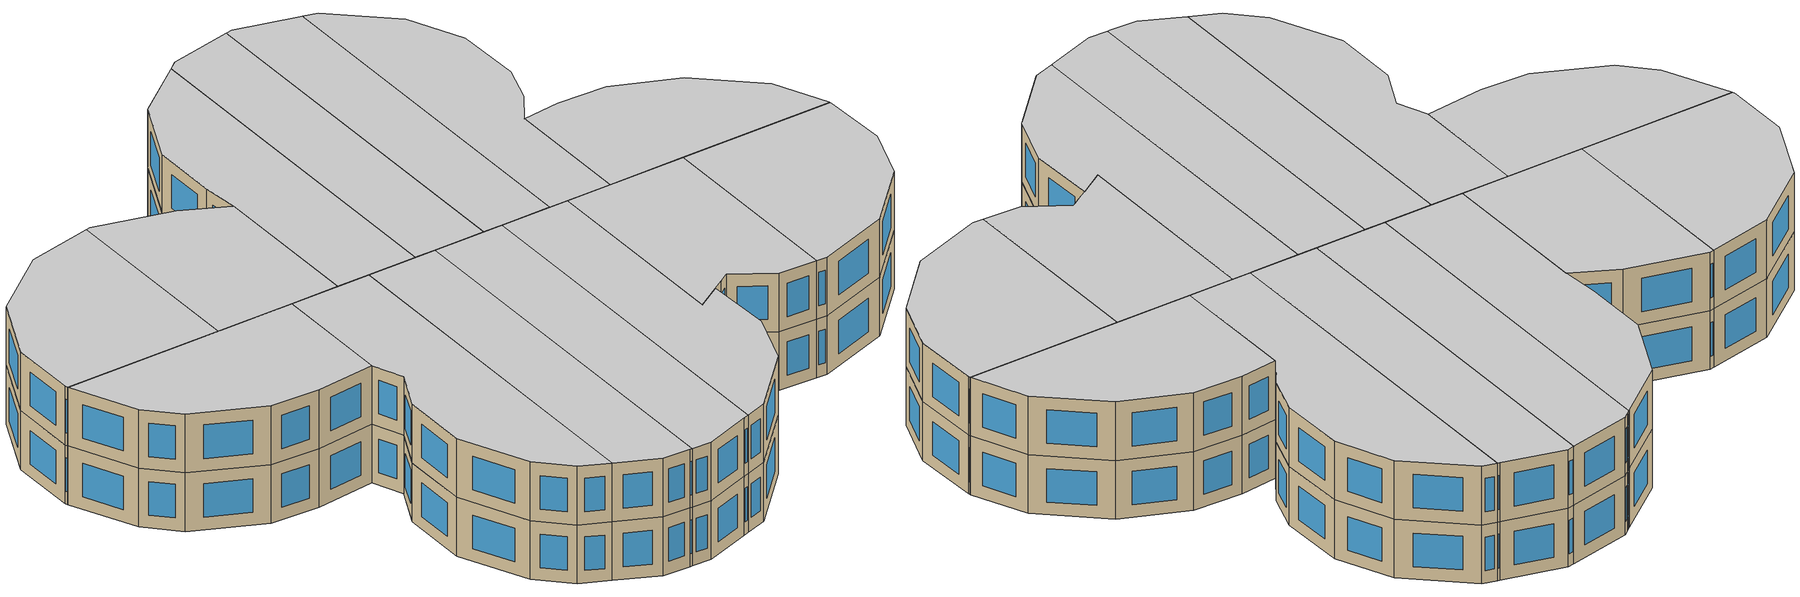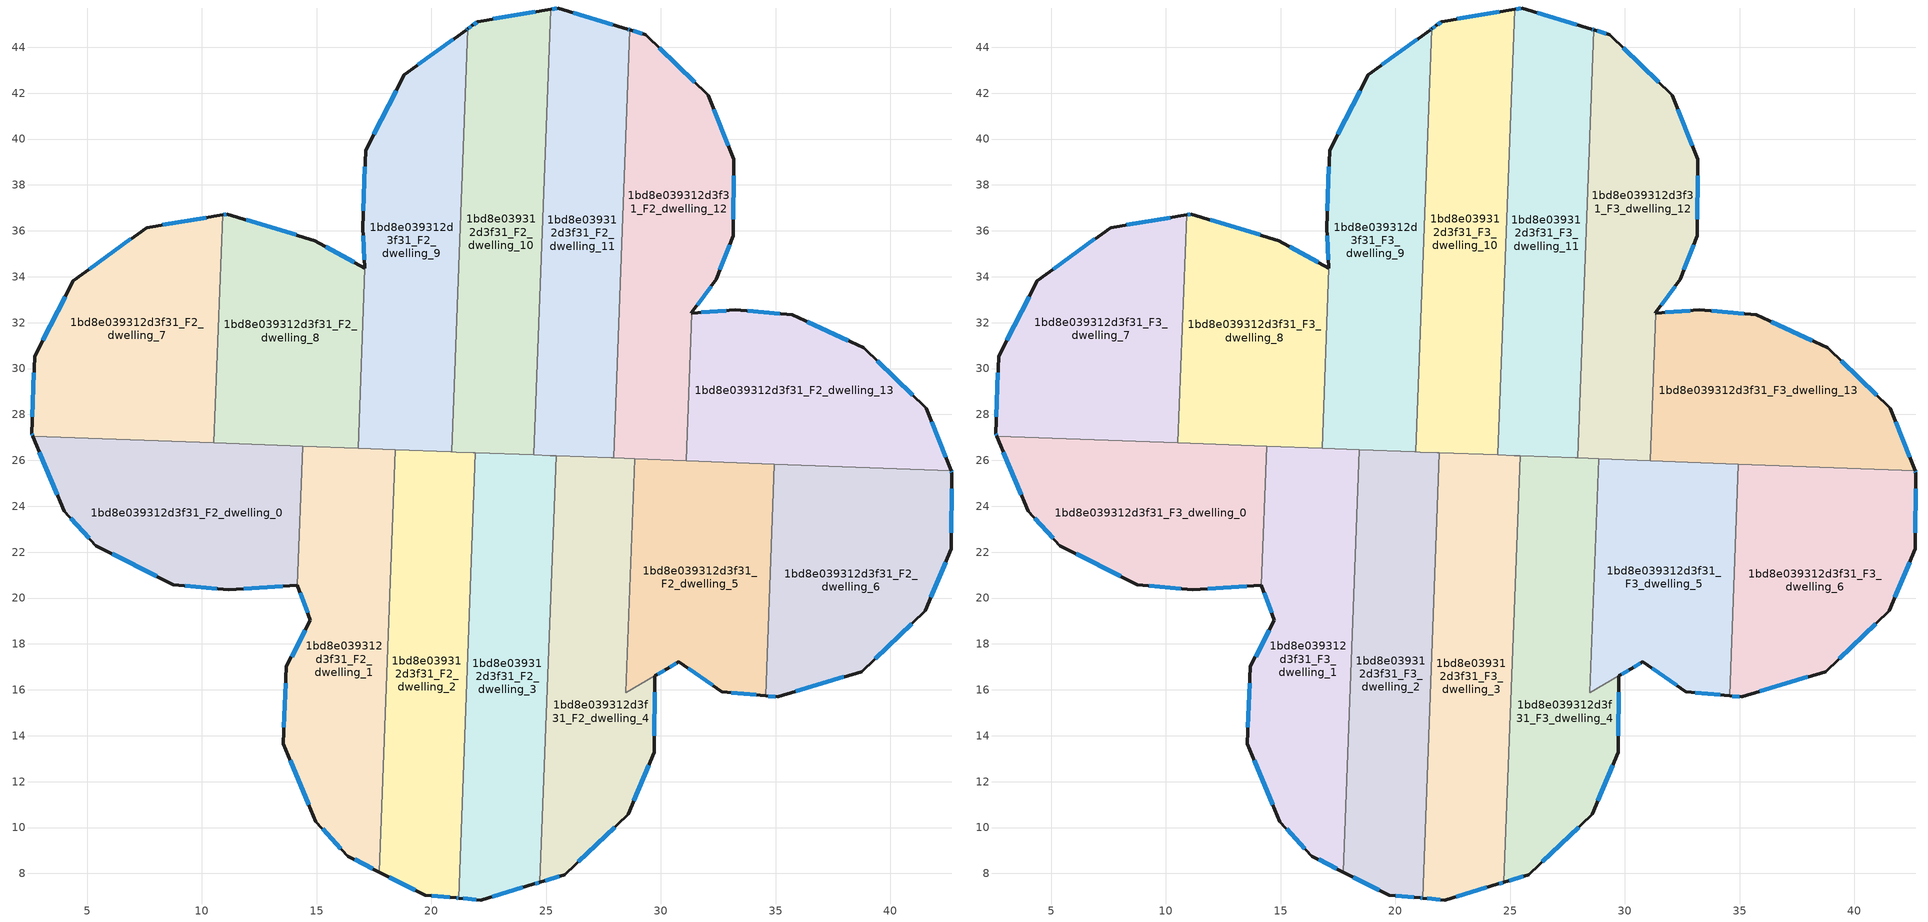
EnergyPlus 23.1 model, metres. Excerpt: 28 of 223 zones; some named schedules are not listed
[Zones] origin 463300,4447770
1bd8e039312d3f31_F2_dwelling_0
 floor to 1bd8e039312d3f31_F1_dwelling_0 (EU_floor_Construction): 14.39,26.62 14.16,20.57 11.18,20.36 8.75,20.58 5.39,22.29 4,23.79 2.64,27.06 z6
 wall outside (EU_wall_Construction): 2.64,27.06 4,23.79 5.39,22.29 8.75,20.58 11.18,20.36 14.16,20.57 z6:9
 wall to 1bd8e039312d3f31_F2_dwelling_7 (EU_wall_Construction): 10.53,26.76 2.64,27.06 z6:9
 wall to 1bd8e039312d3f31_F2_dwelling_1 (EU_wall_Construction): 14.16,20.57 14.39,26.62 z6:9
 wall to 1bd8e039312d3f31_F2_dwelling_8 (EU_wall_Construction): 14.39,26.62 10.53,26.76 z6:9
 window (EU_Window_Construction): 4.29,23.47 5.09,22.61 / 2.93,26.36 3.71,24.49 / 11.82,20.4 13.53,20.52 / 9.27,20.54 10.66,20.41 / 6.11,21.92 8.03,20.95 z6.64:8.36
1bd8e039312d3f31_F2_dwelling_1
 floor to 1bd8e039312d3f31_F1_dwelling_1 (EU_floor_Construction): 18.44,26.46 17.74,8.06 16.36,8.76 14.97,10.26 13.55,13.66 13.69,17.02 14.73,19.03 14.16,20.57 14.39,26.62 z6
 wall outside (EU_wall_Construction): 14.16,20.57 14.73,19.03 13.69,17.02 13.55,13.66 14.97,10.26 16.36,8.76 17.74,8.06 z6:9
 wall to 1bd8e039312d3f31_F2_dwelling_2 (EU_wall_Construction): 17.74,8.06 18.44,26.46 z6:9
 wall to 1bd8e039312d3f31_F2_dwelling_8 (EU_wall_Construction): 16.81,26.52 14.39,26.62 z6:9
 wall to 1bd8e039312d3f31_F2_dwelling_9 (EU_wall_Construction): 18.44,26.46 16.81,26.52 z6:9
 window (EU_Window_Construction): 14.28,20.24 14.61,19.36 / 16.66,8.61 17.45,8.21 / 15.27,9.94 16.06,9.08 / 13.85,12.93 14.66,10.99 / 13.66,16.3 13.58,14.38 / 14.5,18.6 13.91,17.45 z6.64:8.36
1bd8e039312d3f31_F2_dwelling_10
 floor to 1bd8e039312d3f31_F1_dwelling_10 (EU_floor_Construction): 25.21,45.65 24.47,26.23 21.09,26.36 20.89,26.37 21.59,44.8 21.79,44.95 22.02,45.12 z6
 wall outside (EU_wall_Construction): 25.21,45.65 22.02,45.12 21.79,44.95 21.59,44.8 z6:9
 wall to 1bd8e039312d3f31_F2_dwelling_11 (EU_wall_Construction): 24.47,26.23 25.21,45.65 z6:9
 wall to 1bd8e039312d3f31_F2_dwelling_9 (EU_wall_Construction): 21.59,44.8 20.89,26.37 z6:9
 wall to 1bd8e039312d3f31_F2_dwelling_3 (EU_wall_Construction): 21.92,26.33 24.47,26.23 z6:9
 wall to 1bd8e039312d3f31_F2_dwelling_2 (EU_wall_Construction): 20.89,26.37 21.09,26.36 21.82,26.33 21.92,26.33 z6:9
 window (EU_Window_Construction): 21.97,45.08 21.84,44.98 / 24.52,45.54 22.7,45.23 / 21.75,44.92 21.63,44.83 z6.64:8.36
1bd8e039312d3f31_F2_dwelling_11
 floor to 1bd8e039312d3f31_F1_dwelling_11 (EU_floor_Construction): 28.55,44.79 28.65,44.76 27.95,26.1 27.85,26.11 24.47,26.23 25.21,45.65 25.54,45.71 z6
 wall outside (EU_wall_Construction): 28.65,44.76 28.55,44.79 25.54,45.71 25.21,45.65 z6:9
 wall to 1bd8e039312d3f31_F2_dwelling_12 (EU_wall_Construction): 27.95,26.1 28.65,44.76 z6:9
 wall to 1bd8e039312d3f31_F2_dwelling_4 (EU_wall_Construction): 25.43,26.2 27.85,26.11 27.95,26.1 z6:9
 wall to 1bd8e039312d3f31_F2_dwelling_3 (EU_wall_Construction): 24.47,26.23 25.18,26.21 25.43,26.2 z6:9
 window (EU_Window_Construction): 25.47,45.7 25.28,45.66 / 27.91,44.99 26.19,45.51 / 28.63,44.77 28.57,44.78 z6.64:8.36
1bd8e039312d3f31_F2_dwelling_12
 floor to 1bd8e039312d3f31_F1_dwelling_12 (EU_floor_Construction): 32.07,41.9 33.19,39.11 33.16,35.79 32.41,33.89 31.36,32.45 31.34,32.42 31.36,32.42 31.11,25.98 27.95,26.1 28.65,44.76 29.35,44.55 z6
 wall outside (EU_wall_Construction): 31.34,32.42 31.36,32.45 32.41,33.89 33.16,35.79 33.19,39.11 32.07,41.9 29.35,44.55 28.65,44.76 / 31.34,32.42 31.36,32.42 z6:9
 wall to 1bd8e039312d3f31_F2_dwelling_13 (EU_wall_Construction): 31.11,25.98 31.36,32.42 z6:9
 wall to 1bd8e039312d3f31_F2_dwelling_5 (EU_wall_Construction): 28.87,26.07 31.11,25.98 z6:9
 wall to 1bd8e039312d3f31_F2_dwelling_4 (EU_wall_Construction): 27.95,26.1 28.87,26.07 z6:9
 window (EU_Window_Construction): 32.57,34.3 33,35.38 / 31.58,32.76 32.19,33.58 / 29.2,44.59 28.8,44.71 / 31.49,42.47 29.93,43.98 / 32.95,39.71 32.31,41.31 / 33.16,36.5 33.18,38.4 z6.64:8.36
1bd8e039312d3f31_F2_dwelling_13
 floor to 1bd8e039312d3f31_F1_dwelling_13 (EU_floor_Construction): 38.84,30.9 41.57,28.26 42.65,25.55 31.11,25.98 31.36,32.42 33.25,32.55 35.72,32.35 z6
 wall outside (EU_wall_Construction): 42.65,25.55 41.57,28.26 38.84,30.9 35.72,32.35 33.25,32.55 31.36,32.42 z6:9
 wall to 1bd8e039312d3f31_F2_dwelling_6 (EU_wall_Construction): 34.94,25.84 42.65,25.55 z6:9
 wall to 1bd8e039312d3f31_F2_dwelling_5 (EU_wall_Construction): 31.11,25.98 34.94,25.84 z6:9
 window (EU_Window_Construction): 40.98,28.83 39.43,30.34 / 42.42,26.13 41.8,27.68 / 32.85,32.52 31.76,32.45 / 35.19,32.39 33.78,32.51 / 38.18,31.21 36.39,32.04 z6.64:8.36
1bd8e039312d3f31_F2_dwelling_2
 floor to 1bd8e039312d3f31_F1_dwelling_2 (EU_floor_Construction): 21.92,26.33 21.19,6.93 21.09,6.94 19.73,7.05 17.74,8.06 18.44,26.46 21.82,26.33 z6
 wall outside (EU_wall_Construction): 17.74,8.06 19.73,7.05 21.09,6.94 21.19,6.93 z6:9
 wall to 1bd8e039312d3f31_F2_dwelling_3 (EU_wall_Construction): 21.19,6.93 21.92,26.33 z6:9
 wall to 1bd8e039312d3f31_F2_dwelling_9 (EU_wall_Construction): 20.89,26.37 20.84,26.37 18.44,26.46 z6:9
 window (EU_Window_Construction): 20.02,7.03 20.8,6.96 / 18.17,7.84 19.3,7.27 / 21.11,6.93 21.17,6.93 z6.64:8.36
1bd8e039312d3f31_F2_dwelling_3
 floor to 1bd8e039312d3f31_F1_dwelling_3 (EU_floor_Construction): 25.43,26.2 24.73,7.62 24.48,7.54 22.16,6.84 21.19,6.93 21.92,26.33 25.18,26.21 z6
 wall outside (EU_wall_Construction): 21.19,6.93 22.16,6.84 24.48,7.54 24.73,7.62 z6:9
 wall to 1bd8e039312d3f31_F2_dwelling_4 (EU_wall_Construction): 24.73,7.62 25.43,26.2 z6:9
 window (EU_Window_Construction): 24.53,7.56 24.68,7.6 / 22.66,6.99 23.98,7.39 / 21.4,6.91 21.95,6.86 z6.64:8.36
1bd8e039312d3f31_F2_dwelling_4
 floor to 1bd8e039312d3f31_F1_dwelling_4 (EU_floor_Construction): 28.87,26.07 28.48,15.88 29.75,16.61 29.71,13.29 28.59,10.58 25.82,7.95 24.73,7.62 25.43,26.2 z6
 wall outside (EU_wall_Construction): 24.73,7.62 25.82,7.95 28.59,10.58 29.71,13.29 29.74,16.61 z6:9
 wall to 1bd8e039312d3f31_F2_dwelling_5 (EU_wall_Construction): 29.74,16.61 28.48,15.88 28.87,26.07 z6:9
 window (EU_Window_Construction): 29.72,14 29.73,15.9 / 28.83,11.16 29.47,12.71 / 26.41,8.51 28,10.02 / 24.97,7.69 25.59,7.88 z6.64:8.36
1bd8e039312d3f31_F2_dwelling_5
 floor to 1bd8e039312d3f31_F1_dwelling_5 (EU_floor_Construction): 34.94,25.84 34.56,15.74 32.66,15.92 30.78,17.22 30.29,16.93 29.75,16.61 28.48,15.88 28.87,26.07 z6
 wall outside (EU_wall_Construction): 29.75,16.61 30.29,16.93 30.78,17.22 32.66,15.92 34.56,15.74 z6:9
 wall to 1bd8e039312d3f31_F2_dwelling_6 (EU_wall_Construction): 34.56,15.74 34.94,25.84 z6:9
 window (EU_Window_Construction): 33.07,15.88 34.15,15.78 / 31.19,16.94 32.26,16.2 / 30.4,16.99 30.68,17.16 / 29.86,16.68 30.17,16.86 z6.64:8.36
1bd8e039312d3f31_F2_dwelling_6
 floor to 1bd8e039312d3f31_F1_dwelling_6 (EU_floor_Construction): 42.65,25.55 42.68,25.47 42.65,22.14 41.53,19.45 38.76,16.8 35.1,15.69 34.56,15.74 34.94,25.84 z6
 wall outside (EU_wall_Construction): 34.56,15.74 35.1,15.69 38.76,16.8 41.53,19.45 42.65,22.14 42.68,25.47 42.65,25.55 z6:9
 window (EU_Window_Construction): 41.77,20.02 42.41,21.56 / 39.35,17.36 40.94,18.88 / 35.89,15.93 37.98,16.56 / 34.68,15.73 34.99,15.7 / 42.68,25.48 42.66,25.53 / 42.66,22.85 42.68,24.75 z6.64:8.36
1bd8e039312d3f31_F2_dwelling_7
 floor to 1bd8e039312d3f31_F1_dwelling_7 (EU_floor_Construction): 10.91,36.7 10.53,26.76 2.64,27.06 2.58,27.18 2.71,30.54 4.4,33.83 7.6,36.14 z6
 wall outside (EU_wall_Construction): 10.91,36.7 7.6,36.14 4.4,33.83 2.71,30.54 2.58,27.18 2.64,27.06 z6:9
 wall to 1bd8e039312d3f31_F2_dwelling_8 (EU_wall_Construction): 10.53,26.76 10.91,36.7 z6:9
 window (EU_Window_Construction): 10.2,36.58 8.31,36.26 / 2.6,27.16 2.62,27.09 / 2.68,29.82 2.61,27.9 / 4.04,33.13 3.07,31.24 / 6.91,35.65 5.09,34.33 z6.64:8.36
1bd8e039312d3f31_F2_dwelling_8
 floor to 1bd8e039312d3f31_F1_dwelling_8 (EU_floor_Construction): 17.11,34.36 16.81,26.52 10.53,26.76 10.91,36.7 11.12,36.73 14.93,35.57 z6
 wall outside (EU_wall_Construction): 17.11,34.36 14.93,35.57 11.12,36.73 10.91,36.7 z6:9
 wall to 1bd8e039312d3f31_F2_dwelling_9 (EU_wall_Construction): 16.81,26.52 17.11,34.36 z6:9
 window (EU_Window_Construction): 11.07,36.72 10.95,36.7 / 14.11,35.82 11.93,36.48 / 16.64,34.62 15.39,35.31 z6.64:8.36
1bd8e039312d3f31_F2_dwelling_9
 floor to 1bd8e039312d3f31_F1_dwelling_9 (EU_floor_Construction): 21.59,44.8 20.89,26.37 20.84,26.37 16.81,26.52 17.11,34.36 17.01,36.16 17.13,39.51 18.83,42.81 21.53,44.76 z6
 wall outside (EU_wall_Construction): 21.59,44.8 21.53,44.76 18.83,42.81 17.13,39.51 17.01,36.16 17.11,34.36 z6:9
 window (EU_Window_Construction): 17.11,38.79 17.03,36.88 / 18.46,42.1 17.5,40.22 / 20.95,44.35 19.41,43.23 / 21.58,44.79 21.55,44.77 / 17.03,35.77 17.09,34.75 z6.64:8.36
1bd8e039312d3f31_F3_dwelling_0
 floor to 1bd8e039312d3f31_F2_dwelling_0 (EU_floor_Construction): 14.39,26.62 14.16,20.57 11.18,20.36 8.75,20.58 5.39,22.29 4,23.79 2.64,27.06 z9
 wall outside (EU_wall_Construction): 2.64,27.06 4,23.79 5.39,22.29 8.75,20.58 11.18,20.36 14.16,20.57 z9:12
 wall to 1bd8e039312d3f31_F3_dwelling_7 (EU_wall_Construction): 10.53,26.76 2.64,27.06 z9:12
 wall to 1bd8e039312d3f31_F3_dwelling_1 (EU_wall_Construction): 14.16,20.57 14.39,26.62 z9:12
 wall to 1bd8e039312d3f31_F3_dwelling_8 (EU_wall_Construction): 14.39,26.62 10.53,26.76 z9:12
 window (EU_Window_Construction): 4.29,23.47 5.09,22.61 / 2.93,26.36 3.71,24.49 / 11.82,20.4 13.53,20.52 / 9.27,20.54 10.66,20.41 / 6.11,21.92 8.03,20.95 z9.64:11.36
 ceiling to 1bd8e039312d3f31_F4_dwelling_0 (EU_floor_Construction): 14.16,20.57 14.39,26.62 2.64,27.06 4,23.79 5.39,22.29 8.75,20.58 11.18,20.36 z12
1bd8e039312d3f31_F3_dwelling_1
 floor to 1bd8e039312d3f31_F2_dwelling_1 (EU_floor_Construction): 18.44,26.46 17.74,8.06 16.36,8.76 14.97,10.26 13.55,13.66 13.69,17.02 14.73,19.03 14.16,20.57 14.39,26.62 z9
 wall outside (EU_wall_Construction): 14.16,20.57 14.73,19.03 13.69,17.02 13.55,13.66 14.97,10.26 16.36,8.76 17.74,8.06 z9:12
 wall to 1bd8e039312d3f31_F3_dwelling_2 (EU_wall_Construction): 17.74,8.06 18.44,26.46 z9:12
 wall to 1bd8e039312d3f31_F3_dwelling_8 (EU_wall_Construction): 16.81,26.52 14.39,26.62 z9:12
 wall to 1bd8e039312d3f31_F3_dwelling_9 (EU_wall_Construction): 18.44,26.46 16.81,26.52 z9:12
 window (EU_Window_Construction): 14.28,20.24 14.61,19.36 / 16.66,8.61 17.45,8.21 / 15.27,9.94 16.06,9.08 / 13.85,12.93 14.66,10.99 / 13.66,16.3 13.58,14.38 / 14.5,18.6 13.91,17.45 z9.64:11.36
 ceiling to 1bd8e039312d3f31_F4_dwelling_1 (EU_floor_Construction): 17.74,8.06 18.44,26.46 14.39,26.62 14.16,20.57 14.73,19.03 13.69,17.02 13.55,13.66 14.97,10.26 16.36,8.76 z12
1bd8e039312d3f31_F3_dwelling_10
 floor to 1bd8e039312d3f31_F2_dwelling_10 (EU_floor_Construction): 25.21,45.65 24.47,26.23 21.09,26.36 20.89,26.37 21.59,44.8 21.79,44.95 22.02,45.12 z9
 wall outside (EU_wall_Construction): 25.21,45.65 22.02,45.12 21.79,44.95 21.59,44.8 z9:12
 wall to 1bd8e039312d3f31_F3_dwelling_11 (EU_wall_Construction): 24.47,26.23 25.21,45.65 z9:12
 wall to 1bd8e039312d3f31_F3_dwelling_9 (EU_wall_Construction): 21.59,44.8 20.89,26.37 z9:12
 wall to 1bd8e039312d3f31_F3_dwelling_3 (EU_wall_Construction): 21.92,26.33 24.47,26.23 z9:12
 wall to 1bd8e039312d3f31_F3_dwelling_2 (EU_wall_Construction): 20.89,26.37 21.09,26.36 21.82,26.33 21.92,26.33 z9:12
 window (EU_Window_Construction): 21.97,45.08 21.84,44.98 / 24.52,45.54 22.7,45.23 / 21.75,44.92 21.63,44.83 z9.64:11.36
 ceiling to 1bd8e039312d3f31_F4_dwelling_10 (EU_floor_Construction): 24.47,26.23 25.21,45.65 22.02,45.12 21.79,44.95 21.59,44.8 20.89,26.37 21.09,26.36 z12
1bd8e039312d3f31_F3_dwelling_11
 floor to 1bd8e039312d3f31_F2_dwelling_11 (EU_floor_Construction): 28.55,44.79 28.65,44.76 27.95,26.1 27.85,26.11 24.47,26.23 25.21,45.65 25.54,45.71 z9
 wall outside (EU_wall_Construction): 28.65,44.76 28.55,44.79 25.54,45.71 25.21,45.65 z9:12
 wall to 1bd8e039312d3f31_F3_dwelling_12 (EU_wall_Construction): 27.95,26.1 28.65,44.76 z9:12
 wall to 1bd8e039312d3f31_F3_dwelling_4 (EU_wall_Construction): 25.43,26.2 27.85,26.11 27.95,26.1 z9:12
 wall to 1bd8e039312d3f31_F3_dwelling_3 (EU_wall_Construction): 24.47,26.23 25.18,26.21 25.43,26.2 z9:12
 window (EU_Window_Construction): 25.47,45.7 25.28,45.66 / 27.91,44.99 26.19,45.51 / 28.63,44.77 28.57,44.78 z9.64:11.36
 ceiling to 1bd8e039312d3f31_F4_dwelling_11 (EU_floor_Construction): 27.95,26.1 28.65,44.76 28.55,44.79 25.54,45.71 25.21,45.65 24.47,26.23 27.85,26.11 z12
1bd8e039312d3f31_F3_dwelling_12
 floor to 1bd8e039312d3f31_F2_dwelling_12 (EU_floor_Construction): 32.07,41.9 33.19,39.11 33.16,35.79 32.41,33.89 31.36,32.45 31.34,32.42 31.36,32.42 31.11,25.98 27.95,26.1 28.65,44.76 29.35,44.55 z9
 wall outside (EU_wall_Construction): 31.34,32.42 31.36,32.45 32.41,33.89 33.16,35.79 33.19,39.11 32.07,41.9 29.35,44.55 28.65,44.76 / 31.34,32.42 31.36,32.42 z9:12
 wall to 1bd8e039312d3f31_F3_dwelling_13 (EU_wall_Construction): 31.11,25.98 31.36,32.42 z9:12
 wall to 1bd8e039312d3f31_F3_dwelling_5 (EU_wall_Construction): 28.87,26.07 31.11,25.98 z9:12
 wall to 1bd8e039312d3f31_F3_dwelling_4 (EU_wall_Construction): 27.95,26.1 28.87,26.07 z9:12
 window (EU_Window_Construction): 32.57,34.3 33,35.38 / 31.58,32.76 32.19,33.58 / 29.2,44.59 28.8,44.71 / 31.49,42.47 29.93,43.98 / 32.95,39.71 32.31,41.31 / 33.16,36.5 33.18,38.4 z9.64:11.36
 ceiling to 1bd8e039312d3f31_F4_dwelling_12 (EU_floor_Construction): 31.11,25.98 31.36,32.42 31.34,32.42 31.36,32.45 32.41,33.89 33.16,35.79 33.19,39.11 32.07,41.9 29.35,44.55 28.65,44.76 27.95,26.1 z12
1bd8e039312d3f31_F3_dwelling_13
 floor to 1bd8e039312d3f31_F2_dwelling_13 (EU_floor_Construction): 38.84,30.9 41.57,28.26 42.65,25.55 31.11,25.98 31.36,32.42 33.25,32.55 35.72,32.35 z9
 wall outside (EU_wall_Construction): 42.65,25.55 41.57,28.26 38.84,30.9 35.72,32.35 33.25,32.55 31.36,32.42 z9:12
 wall to 1bd8e039312d3f31_F3_dwelling_6 (EU_wall_Construction): 34.94,25.84 42.65,25.55 z9:12
 wall to 1bd8e039312d3f31_F3_dwelling_5 (EU_wall_Construction): 31.11,25.98 34.94,25.84 z9:12
 window (EU_Window_Construction): 40.98,28.83 39.43,30.34 / 42.42,26.13 41.8,27.68 / 32.85,32.52 31.76,32.45 / 35.19,32.39 33.78,32.51 / 38.18,31.21 36.39,32.04 z9.64:11.36
 ceiling to 1bd8e039312d3f31_F4_dwelling_13 (EU_floor_Construction): 42.65,25.55 41.57,28.26 38.84,30.9 35.72,32.35 33.25,32.55 31.36,32.42 31.11,25.98 z12
1bd8e039312d3f31_F3_dwelling_2
 floor to 1bd8e039312d3f31_F2_dwelling_2 (EU_floor_Construction): 21.92,26.33 21.19,6.93 21.09,6.94 19.73,7.05 17.74,8.06 18.44,26.46 21.82,26.33 z9
 wall outside (EU_wall_Construction): 17.74,8.06 19.73,7.05 21.09,6.94 21.19,6.93 z9:12
 wall to 1bd8e039312d3f31_F3_dwelling_3 (EU_wall_Construction): 21.19,6.93 21.92,26.33 z9:12
 wall to 1bd8e039312d3f31_F3_dwelling_9 (EU_wall_Construction): 20.89,26.37 20.84,26.37 18.44,26.46 z9:12
 window (EU_Window_Construction): 20.02,7.03 20.8,6.96 / 18.17,7.84 19.3,7.27 / 21.11,6.93 21.17,6.93 z9.64:11.36
 ceiling to 1bd8e039312d3f31_F4_dwelling_2 (EU_floor_Construction): 21.19,6.93 21.92,26.33 21.82,26.33 18.44,26.46 17.74,8.06 19.73,7.05 21.09,6.94 z12
1bd8e039312d3f31_F3_dwelling_3
 floor to 1bd8e039312d3f31_F2_dwelling_3 (EU_floor_Construction): 25.43,26.2 24.73,7.62 24.48,7.54 22.16,6.84 21.19,6.93 21.92,26.33 25.18,26.21 z9
 wall outside (EU_wall_Construction): 21.19,6.93 22.16,6.84 24.48,7.54 24.73,7.62 z9:12
 wall to 1bd8e039312d3f31_F3_dwelling_4 (EU_wall_Construction): 24.73,7.62 25.43,26.2 z9:12
 window (EU_Window_Construction): 24.53,7.56 24.68,7.6 / 22.66,6.99 23.98,7.39 / 21.4,6.91 21.95,6.86 z9.64:11.36
 ceiling to 1bd8e039312d3f31_F4_dwelling_3 (EU_floor_Construction): 24.73,7.62 25.43,26.2 25.18,26.21 21.92,26.33 21.19,6.93 22.16,6.84 24.48,7.54 z12
1bd8e039312d3f31_F3_dwelling_4
 floor to 1bd8e039312d3f31_F2_dwelling_4 (EU_floor_Construction): 28.87,26.07 28.48,15.88 29.75,16.61 29.71,13.29 28.59,10.58 25.82,7.95 24.73,7.62 25.43,26.2 z9
 wall outside (EU_wall_Construction): 24.73,7.62 25.82,7.95 28.59,10.58 29.71,13.29 29.74,16.61 z9:12
 wall to 1bd8e039312d3f31_F3_dwelling_5 (EU_wall_Construction): 29.74,16.61 28.48,15.88 28.87,26.07 z9:12
 window (EU_Window_Construction): 29.72,14 29.73,15.9 / 28.83,11.16 29.47,12.71 / 26.41,8.51 28,10.02 / 24.97,7.69 25.59,7.88 z9.64:11.36
 ceiling to 1bd8e039312d3f31_F4_dwelling_4 (EU_floor_Construction): 28.59,10.58 29.71,13.29 29.75,16.61 28.48,15.88 28.87,26.07 25.43,26.2 24.73,7.62 25.82,7.95 z12
1bd8e039312d3f31_F3_dwelling_5
 floor to 1bd8e039312d3f31_F2_dwelling_5 (EU_floor_Construction): 34.94,25.84 34.56,15.74 32.66,15.92 30.78,17.22 30.29,16.93 29.75,16.61 28.48,15.88 28.87,26.07 z9
 wall outside (EU_wall_Construction): 29.75,16.61 30.29,16.93 30.78,17.22 32.66,15.92 34.56,15.74 z9:12
 wall to 1bd8e039312d3f31_F3_dwelling_6 (EU_wall_Construction): 34.56,15.74 34.94,25.84 z9:12
 window (EU_Window_Construction): 33.07,15.88 34.15,15.78 / 31.19,16.94 32.26,16.2 / 30.4,16.99 30.68,17.16 / 29.86,16.68 30.17,16.86 z9.64:11.36
 ceiling to 1bd8e039312d3f31_F4_dwelling_5 (EU_floor_Construction): 34.56,15.74 34.94,25.84 28.87,26.07 28.48,15.88 29.75,16.61 30.29,16.93 30.78,17.22 32.66,15.92 z12
1bd8e039312d3f31_F3_dwelling_6
 floor to 1bd8e039312d3f31_F2_dwelling_6 (EU_floor_Construction): 42.65,25.55 42.68,25.47 42.65,22.14 41.53,19.45 38.76,16.8 35.1,15.69 34.56,15.74 34.94,25.84 z9
 wall outside (EU_wall_Construction): 34.56,15.74 35.1,15.69 38.76,16.8 41.53,19.45 42.65,22.14 42.68,25.47 42.65,25.55 z9:12
 window (EU_Window_Construction): 41.77,20.02 42.41,21.56 / 39.35,17.36 40.94,18.88 / 35.89,15.93 37.98,16.56 / 34.68,15.73 34.99,15.7 / 42.68,25.48 42.66,25.53 / 42.66,22.85 42.68,24.75 z9.64:11.36
 ceiling to 1bd8e039312d3f31_F4_dwelling_6 (EU_floor_Construction): 41.53,19.45 42.65,22.14 42.68,25.47 42.65,25.55 34.94,25.84 34.56,15.74 35.1,15.69 38.76,16.8 z12
1bd8e039312d3f31_F3_dwelling_7
 floor to 1bd8e039312d3f31_F2_dwelling_7 (EU_floor_Construction): 10.91,36.7 10.53,26.76 2.64,27.06 2.58,27.18 2.71,30.54 4.4,33.83 7.6,36.14 z9
 wall outside (EU_wall_Construction): 10.91,36.7 7.6,36.14 4.4,33.83 2.71,30.54 2.58,27.18 2.64,27.06 z9:12
 wall to 1bd8e039312d3f31_F3_dwelling_8 (EU_wall_Construction): 10.53,26.76 10.91,36.7 z9:12
 window (EU_Window_Construction): 10.2,36.58 8.31,36.26 / 2.6,27.16 2.62,27.09 / 2.68,29.82 2.61,27.9 / 4.04,33.13 3.07,31.24 / 6.91,35.65 5.09,34.33 z9.64:11.36
 ceiling to 1bd8e039312d3f31_F4_dwelling_7 (EU_floor_Construction): 10.53,26.76 10.91,36.7 7.6,36.14 4.4,33.83 2.71,30.54 2.58,27.18 2.64,27.06 z12
1bd8e039312d3f31_F3_dwelling_8
 floor to 1bd8e039312d3f31_F2_dwelling_8 (EU_floor_Construction): 17.11,34.36 16.81,26.52 10.53,26.76 10.91,36.7 11.12,36.73 14.93,35.57 z9
 wall outside (EU_wall_Construction): 17.11,34.36 14.93,35.57 11.12,36.73 10.91,36.7 z9:12
 wall to 1bd8e039312d3f31_F3_dwelling_9 (EU_wall_Construction): 16.81,26.52 17.11,34.36 z9:12
 window (EU_Window_Construction): 11.07,36.72 10.95,36.7 / 14.11,35.82 11.93,36.48 / 16.64,34.62 15.39,35.31 z9.64:11.36
 ceiling to 1bd8e039312d3f31_F4_dwelling_8 (EU_floor_Construction): 16.81,26.52 17.11,34.36 14.93,35.57 11.12,36.73 10.91,36.7 10.53,26.76 z12
1bd8e039312d3f31_F3_dwelling_9
 floor to 1bd8e039312d3f31_F2_dwelling_9 (EU_floor_Construction): 21.59,44.8 20.89,26.37 20.84,26.37 16.81,26.52 17.11,34.36 17.01,36.16 17.13,39.51 18.83,42.81 21.53,44.76 z9
 wall outside (EU_wall_Construction): 21.59,44.8 21.53,44.76 18.83,42.81 17.13,39.51 17.01,36.16 17.11,34.36 z9:12
 window (EU_Window_Construction): 17.11,38.79 17.03,36.88 / 18.46,42.1 17.5,40.22 / 20.95,44.35 19.41,43.23 / 21.58,44.79 21.55,44.77 / 17.03,35.77 17.09,34.75 z9.64:11.36
 ceiling to 1bd8e039312d3f31_F4_dwelling_9 (EU_floor_Construction): 20.89,26.37 21.59,44.8 21.53,44.76 18.83,42.81 17.13,39.51 17.01,36.16 17.11,34.36 16.81,26.52 20.84,26.37 z12
[Building]
EU S2 Campaign: North Axis=0; Terrain=City; Solar Distribution=FullExterior
[Site:Location]
Yerevan-Zvartnots.Intl.AP: Latitude=40.15; Longitude=44.383; Time Zone=4; Elevation=854
[SizingPeriod:WeatherFileDays]
AnnualSizingPeriod: Begin Month=1; Begin Day of Month=1; End Month=12; End Day of Month=31; Day of Week for Start Day=Monday; Use Weather File Daylight Saving Period=No; Use Weather File Rain and Snow Indicators=No
[MATERIAL]
EU_InternalMass_Material: Roughness=MediumRough; Thickness=0.1; Conductivity=1; Density=1800; Specific Heat=900; Thermal Absorptance=0.9; Solar Absorptance=0.7; Visible Absorptance=0.7
[MATERIAL:NOMASS] Roughness=MediumRough; Thermal Absorptance=0.9; Solar Absorptance=0.7; Visible Absorptance=0.7
Name | Thermal Resistance
EU_wall_NoMass | 1.05043
EU_floor_NoMass | 0.478065
[WINDOWMATERIAL:SIMPLEGLAZINGSYSTEM]
EU_Window_SimpleGlazing: UFactor=2.5566; Solar Heat Gain Coefficient=0.75; Visible Transmittance=0.75
[CONSTRUCTION]
EU_wall_Construction: EU_wall_NoMass
EU_floor_Construction: EU_floor_NoMass
EU_Window_Construction: EU_Window_SimpleGlazing
EU_InternalMass_Construction: EU_InternalMass_Material
[ZONE] Type=1; Multiplier=1; Ceiling Height=autocalculate; Floor Area=autocalculate; Part of Total Floor Area=Yes
Name | Volume
1bd8e039312d3f31_F2_dwelling_0; 1bd8e039312d3f31_F3_dwelling_0 | 181.796
1bd8e039312d3f31_F2_dwelling_1; 1bd8e039312d3f31_F3_dwelling_1 | 205.826
1bd8e039312d3f31_F2_dwelling_10; 1bd8e039312d3f31_F3_dwelling_10 | 204.914
1bd8e039312d3f31_F2_dwelling_11; 1bd8e039312d3f31_F3_dwelling_11 | 199.403
1bd8e039312d3f31_F2_dwelling_12; 1bd8e039312d3f31_F3_dwelling_12 | 202.005
1bd8e039312d3f31_F2_dwelling_13; 1bd8e039312d3f31_F3_dwelling_13 | 180.005
1bd8e039312d3f31_F2_dwelling_2; 1bd8e039312d3f31_F3_dwelling_2 | 199.616
1bd8e039312d3f31_F2_dwelling_3; 1bd8e039312d3f31_F3_dwelling_3 | 202.004
1bd8e039312d3f31_F2_dwelling_4; 1bd8e039312d3f31_F3_dwelling_4 | 197.955
1bd8e039312d3f31_F2_dwelling_5; 1bd8e039312d3f31_F3_dwelling_5 | 175.661
1bd8e039312d3f31_F2_dwelling_6; 1bd8e039312d3f31_F3_dwelling_6 | 193.801
1bd8e039312d3f31_F2_dwelling_7; 1bd8e039312d3f31_F3_dwelling_7 | 193.795
1bd8e039312d3f31_F2_dwelling_8; 1bd8e039312d3f31_F3_dwelling_8 | 171.938
1bd8e039312d3f31_F2_dwelling_9; 1bd8e039312d3f31_F3_dwelling_9 | 204.526
[INTERNALMASS] Construction=EU_InternalMass_Construction
Name | Zone or ZoneList | Surface Area
1bd8e039312d3f31_F2_dwelling_0_EU_InternalMass | 1bd8e039312d3f31_F2_dwelling_0 | 60.5986
1bd8e039312d3f31_F2_dwelling_1_EU_InternalMass | 1bd8e039312d3f31_F2_dwelling_1 | 68.609
1bd8e039312d3f31_F2_dwelling_2_EU_InternalMass | 1bd8e039312d3f31_F2_dwelling_2 | 66.5362
1bd8e039312d3f31_F2_dwelling_3_EU_InternalMass | 1bd8e039312d3f31_F2_dwelling_3 | 67.3366
1bd8e039312d3f31_F2_dwelling_4_EU_InternalMass | 1bd8e039312d3f31_F2_dwelling_4 | 65.9812
1bd8e039312d3f31_F2_dwelling_5_EU_InternalMass | 1bd8e039312d3f31_F2_dwelling_5 | 58.5502
1bd8e039312d3f31_F2_dwelling_6_EU_InternalMass | 1bd8e039312d3f31_F2_dwelling_6 | 64.6007
1bd8e039312d3f31_F2_dwelling_7_EU_InternalMass | 1bd8e039312d3f31_F2_dwelling_7 | 64.598
1bd8e039312d3f31_F2_dwelling_8_EU_InternalMass | 1bd8e039312d3f31_F2_dwelling_8 | 57.3126
1bd8e039312d3f31_F2_dwelling_9_EU_InternalMass | 1bd8e039312d3f31_F2_dwelling_9 | 68.1802
1bd8e039312d3f31_F2_dwelling_10_EU_InternalMass | 1bd8e039312d3f31_F2_dwelling_10 | 68.301
1bd8e039312d3f31_F2_dwelling_11_EU_InternalMass | 1bd8e039312d3f31_F2_dwelling_11 | 66.468
1bd8e039312d3f31_F2_dwelling_12_EU_InternalMass | 1bd8e039312d3f31_F2_dwelling_12 | 67.3366
1bd8e039312d3f31_F2_dwelling_13_EU_InternalMass | 1bd8e039312d3f31_F2_dwelling_13 | 60.0019
1bd8e039312d3f31_F3_dwelling_0_EU_InternalMass | 1bd8e039312d3f31_F3_dwelling_0 | 60.5986
1bd8e039312d3f31_F3_dwelling_1_EU_InternalMass | 1bd8e039312d3f31_F3_dwelling_1 | 68.609
1bd8e039312d3f31_F3_dwelling_2_EU_InternalMass | 1bd8e039312d3f31_F3_dwelling_2 | 66.5362
1bd8e039312d3f31_F3_dwelling_3_EU_InternalMass | 1bd8e039312d3f31_F3_dwelling_3 | 67.3366
1bd8e039312d3f31_F3_dwelling_4_EU_InternalMass | 1bd8e039312d3f31_F3_dwelling_4 | 65.9812
1bd8e039312d3f31_F3_dwelling_5_EU_InternalMass | 1bd8e039312d3f31_F3_dwelling_5 | 58.5502
1bd8e039312d3f31_F3_dwelling_6_EU_InternalMass | 1bd8e039312d3f31_F3_dwelling_6 | 64.6007
1bd8e039312d3f31_F3_dwelling_7_EU_InternalMass | 1bd8e039312d3f31_F3_dwelling_7 | 64.598
1bd8e039312d3f31_F3_dwelling_8_EU_InternalMass | 1bd8e039312d3f31_F3_dwelling_8 | 57.3126
1bd8e039312d3f31_F3_dwelling_9_EU_InternalMass | 1bd8e039312d3f31_F3_dwelling_9 | 68.1802
1bd8e039312d3f31_F3_dwelling_10_EU_InternalMass | 1bd8e039312d3f31_F3_dwelling_10 | 68.301
1bd8e039312d3f31_F3_dwelling_11_EU_InternalMass | 1bd8e039312d3f31_F3_dwelling_11 | 66.468
1bd8e039312d3f31_F3_dwelling_12_EU_InternalMass | 1bd8e039312d3f31_F3_dwelling_12 | 67.3366
1bd8e039312d3f31_F3_dwelling_13_EU_InternalMass | 1bd8e039312d3f31_F3_dwelling_13 | 60.0019
[OTHEREQUIPMENT] Fuel Type=Electricity; Design Level Calculation Method=Watts/Area; Power per Zone Floor Area=1; Fraction Latent=0; Fraction Radiant=0; Fraction Lost=0; Carbon Dioxide Generation Rate=0; EndUse Subcategory=EU_Step8_InternalGains
Name | Zone or ZoneList or Space or SpaceList | Schedule
EU_Step8_InternalGain_1bd8e039312d3f31_F2_dwelling_0_f000 | 1bd8e039312d3f31_F2_dwelling_0 | EU_Step8_GainSchedule_1bd8e039312d3f31_F2_dwelling_0_f000
EU_Step8_InternalGain_1bd8e039312d3f31_F2_dwelling_1_f000 | 1bd8e039312d3f31_F2_dwelling_1 | EU_Step8_GainSchedule_1bd8e039312d3f31_F2_dwelling_1_f000
EU_Step8_InternalGain_1bd8e039312d3f31_F2_dwelling_2_f000 | 1bd8e039312d3f31_F2_dwelling_2 | EU_Step8_GainSchedule_1bd8e039312d3f31_F2_dwelling_2_f000
EU_Step8_InternalGain_1bd8e039312d3f31_F2_dwelling_3_f000 | 1bd8e039312d3f31_F2_dwelling_3 | EU_Step8_GainSchedule_1bd8e039312d3f31_F2_dwelling_3_f000
EU_Step8_InternalGain_1bd8e039312d3f31_F2_dwelling_4_f000 | 1bd8e039312d3f31_F2_dwelling_4 | EU_Step8_GainSchedule_1bd8e039312d3f31_F2_dwelling_4_f000
EU_Step8_InternalGain_1bd8e039312d3f31_F2_dwelling_5_f000 | 1bd8e039312d3f31_F2_dwelling_5 | EU_Step8_GainSchedule_1bd8e039312d3f31_F2_dwelling_5_f000
EU_Step8_InternalGain_1bd8e039312d3f31_F2_dwelling_6_f000 | 1bd8e039312d3f31_F2_dwelling_6 | EU_Step8_GainSchedule_1bd8e039312d3f31_F2_dwelling_6_f000
EU_Step8_InternalGain_1bd8e039312d3f31_F2_dwelling_7_f000 | 1bd8e039312d3f31_F2_dwelling_7 | EU_Step8_GainSchedule_1bd8e039312d3f31_F2_dwelling_7_f000
EU_Step8_InternalGain_1bd8e039312d3f31_F2_dwelling_8_f000 | 1bd8e039312d3f31_F2_dwelling_8 | EU_Step8_GainSchedule_1bd8e039312d3f31_F2_dwelling_8_f000
EU_Step8_InternalGain_1bd8e039312d3f31_F2_dwelling_9_f000 | 1bd8e039312d3f31_F2_dwelling_9 | EU_Step8_GainSchedule_1bd8e039312d3f31_F2_dwelling_9_f000
EU_Step8_InternalGain_1bd8e039312d3f31_F2_dwelling_10_f000 | 1bd8e039312d3f31_F2_dwelling_10 | EU_Step8_GainSchedule_1bd8e039312d3f31_F2_dwelling_10_f000
EU_Step8_InternalGain_1bd8e039312d3f31_F2_dwelling_11_f000 | 1bd8e039312d3f31_F2_dwelling_11 | EU_Step8_GainSchedule_1bd8e039312d3f31_F2_dwelling_11_f000
EU_Step8_InternalGain_1bd8e039312d3f31_F2_dwelling_12_f000 | 1bd8e039312d3f31_F2_dwelling_12 | EU_Step8_GainSchedule_1bd8e039312d3f31_F2_dwelling_12_f000
EU_Step8_InternalGain_1bd8e039312d3f31_F2_dwelling_13_f000 | 1bd8e039312d3f31_F2_dwelling_13 | EU_Step8_GainSchedule_1bd8e039312d3f31_F2_dwelling_13_f000
EU_Step8_InternalGain_1bd8e039312d3f31_F3_dwelling_0_f000 | 1bd8e039312d3f31_F3_dwelling_0 | EU_Step8_GainSchedule_1bd8e039312d3f31_F3_dwelling_0_f000
EU_Step8_InternalGain_1bd8e039312d3f31_F3_dwelling_1_f000 | 1bd8e039312d3f31_F3_dwelling_1 | EU_Step8_GainSchedule_1bd8e039312d3f31_F3_dwelling_1_f000
EU_Step8_InternalGain_1bd8e039312d3f31_F3_dwelling_2_f000 | 1bd8e039312d3f31_F3_dwelling_2 | EU_Step8_GainSchedule_1bd8e039312d3f31_F3_dwelling_2_f000
EU_Step8_InternalGain_1bd8e039312d3f31_F3_dwelling_3_f000 | 1bd8e039312d3f31_F3_dwelling_3 | EU_Step8_GainSchedule_1bd8e039312d3f31_F3_dwelling_3_f000
EU_Step8_InternalGain_1bd8e039312d3f31_F3_dwelling_4_f000 | 1bd8e039312d3f31_F3_dwelling_4 | EU_Step8_GainSchedule_1bd8e039312d3f31_F3_dwelling_4_f000
EU_Step8_InternalGain_1bd8e039312d3f31_F3_dwelling_5_f000 | 1bd8e039312d3f31_F3_dwelling_5 | EU_Step8_GainSchedule_1bd8e039312d3f31_F3_dwelling_5_f000
EU_Step8_InternalGain_1bd8e039312d3f31_F3_dwelling_6_f000 | 1bd8e039312d3f31_F3_dwelling_6 | EU_Step8_GainSchedule_1bd8e039312d3f31_F3_dwelling_6_f000
EU_Step8_InternalGain_1bd8e039312d3f31_F3_dwelling_7_f000 | 1bd8e039312d3f31_F3_dwelling_7 | EU_Step8_GainSchedule_1bd8e039312d3f31_F3_dwelling_7_f000
EU_Step8_InternalGain_1bd8e039312d3f31_F3_dwelling_8_f000 | 1bd8e039312d3f31_F3_dwelling_8 | EU_Step8_GainSchedule_1bd8e039312d3f31_F3_dwelling_8_f000
EU_Step8_InternalGain_1bd8e039312d3f31_F3_dwelling_9_f000 | 1bd8e039312d3f31_F3_dwelling_9 | EU_Step8_GainSchedule_1bd8e039312d3f31_F3_dwelling_9_f000
EU_Step8_InternalGain_1bd8e039312d3f31_F3_dwelling_10_f000 | 1bd8e039312d3f31_F3_dwelling_10 | EU_Step8_GainSchedule_1bd8e039312d3f31_F3_dwelling_10_f000
EU_Step8_InternalGain_1bd8e039312d3f31_F3_dwelling_11_f000 | 1bd8e039312d3f31_F3_dwelling_11 | EU_Step8_GainSchedule_1bd8e039312d3f31_F3_dwelling_11_f000
EU_Step8_InternalGain_1bd8e039312d3f31_F3_dwelling_12_f000 | 1bd8e039312d3f31_F3_dwelling_12 | EU_Step8_GainSchedule_1bd8e039312d3f31_F3_dwelling_12_f000
EU_Step8_InternalGain_1bd8e039312d3f31_F3_dwelling_13_f000 | 1bd8e039312d3f31_F3_dwelling_13 | EU_Step8_GainSchedule_1bd8e039312d3f31_F3_dwelling_13_f000
[ZONEVENTILATION:DESIGNFLOWRATE] Schedule=EU_AlwaysOn; Design Flow Rate Calculation Method=AirChanges/Hour; Air Changes per Hour=0.557805; Ventilation Type=Natural; Fan Pressure Rise=0; Fan Total Efficiency=1; Constant Term Coefficient=1; Temperature Term Coefficient=0; Velocity Term Coefficient=0; Velocity Squared Term Coefficient=0; Minimum Indoor Temperature=-100; Maximum Indoor Temperature=100; Delta Temperature=-100; Minimum Outdoor Temperature=-100; Maximum Outdoor Temperature=100; Maximum Wind Speed=40
Name | Zone or ZoneList or Space or SpaceList
EU_ConstantAir_1bd8e039312d3f31_F2_dwelling_0 | 1bd8e039312d3f31_F2_dwelling_0
EU_ConstantAir_1bd8e039312d3f31_F2_dwelling_1 | 1bd8e039312d3f31_F2_dwelling_1
EU_ConstantAir_1bd8e039312d3f31_F2_dwelling_2 | 1bd8e039312d3f31_F2_dwelling_2
EU_ConstantAir_1bd8e039312d3f31_F2_dwelling_3 | 1bd8e039312d3f31_F2_dwelling_3
EU_ConstantAir_1bd8e039312d3f31_F2_dwelling_4 | 1bd8e039312d3f31_F2_dwelling_4
EU_ConstantAir_1bd8e039312d3f31_F2_dwelling_5 | 1bd8e039312d3f31_F2_dwelling_5
EU_ConstantAir_1bd8e039312d3f31_F2_dwelling_6 | 1bd8e039312d3f31_F2_dwelling_6
EU_ConstantAir_1bd8e039312d3f31_F2_dwelling_7 | 1bd8e039312d3f31_F2_dwelling_7
EU_ConstantAir_1bd8e039312d3f31_F2_dwelling_8 | 1bd8e039312d3f31_F2_dwelling_8
EU_ConstantAir_1bd8e039312d3f31_F2_dwelling_9 | 1bd8e039312d3f31_F2_dwelling_9
EU_ConstantAir_1bd8e039312d3f31_F2_dwelling_10 | 1bd8e039312d3f31_F2_dwelling_10
EU_ConstantAir_1bd8e039312d3f31_F2_dwelling_11 | 1bd8e039312d3f31_F2_dwelling_11
EU_ConstantAir_1bd8e039312d3f31_F2_dwelling_12 | 1bd8e039312d3f31_F2_dwelling_12
EU_ConstantAir_1bd8e039312d3f31_F2_dwelling_13 | 1bd8e039312d3f31_F2_dwelling_13
EU_ConstantAir_1bd8e039312d3f31_F3_dwelling_0 | 1bd8e039312d3f31_F3_dwelling_0
EU_ConstantAir_1bd8e039312d3f31_F3_dwelling_1 | 1bd8e039312d3f31_F3_dwelling_1
EU_ConstantAir_1bd8e039312d3f31_F3_dwelling_2 | 1bd8e039312d3f31_F3_dwelling_2
EU_ConstantAir_1bd8e039312d3f31_F3_dwelling_3 | 1bd8e039312d3f31_F3_dwelling_3
EU_ConstantAir_1bd8e039312d3f31_F3_dwelling_4 | 1bd8e039312d3f31_F3_dwelling_4
EU_ConstantAir_1bd8e039312d3f31_F3_dwelling_5 | 1bd8e039312d3f31_F3_dwelling_5
EU_ConstantAir_1bd8e039312d3f31_F3_dwelling_6 | 1bd8e039312d3f31_F3_dwelling_6
EU_ConstantAir_1bd8e039312d3f31_F3_dwelling_7 | 1bd8e039312d3f31_F3_dwelling_7
EU_ConstantAir_1bd8e039312d3f31_F3_dwelling_8 | 1bd8e039312d3f31_F3_dwelling_8
EU_ConstantAir_1bd8e039312d3f31_F3_dwelling_9 | 1bd8e039312d3f31_F3_dwelling_9
EU_ConstantAir_1bd8e039312d3f31_F3_dwelling_10 | 1bd8e039312d3f31_F3_dwelling_10
EU_ConstantAir_1bd8e039312d3f31_F3_dwelling_11 | 1bd8e039312d3f31_F3_dwelling_11
EU_ConstantAir_1bd8e039312d3f31_F3_dwelling_12 | 1bd8e039312d3f31_F3_dwelling_12
EU_ConstantAir_1bd8e039312d3f31_F3_dwelling_13 | 1bd8e039312d3f31_F3_dwelling_13
[HVACTEMPLATE:ZONE:IDEALLOADSAIRSYSTEM] System Availability Schedule=EU_AlwaysOn; Maximum Heating Supply Air Temperature=50; Minimum Cooling Supply Air Temperature=13; Maximum Heating Supply Air Humidity Ratio=0.0156; Minimum Cooling Supply Air Humidity Ratio=0.0077; Heating Limit=NoLimit; Cooling Limit=NoLimit; Heating Availability Schedule=EU_AlwaysOn; Cooling Availability Schedule=EU_CoolingOff; Dehumidification Control Type=ConstantSensibleHeatRatio; Cooling Sensible Heat Ratio=0.7; Dehumidification Setpoint=60; Humidification Control Type=None; Humidification Setpoint=30; Outdoor Air Method=None; Outdoor Air Flow Rate per Person=0.00944; Outdoor Air Flow Rate per Zone Floor Area=0; Outdoor Air Flow Rate per Zone=0; Demand Controlled Ventilation Type=None; Outdoor Air Economizer Type=NoEconomizer; Heat Recovery Type=None; Sensible Heat Recovery Effectiveness=0.7; Latent Heat Recovery Effectiveness=0.65
Name | Template Thermostat
1bd8e039312d3f31_F2_dwelling_0 | EU_HeatOnly_1bd8e039312d3f31_F2_dwelling_0
1bd8e039312d3f31_F2_dwelling_1 | EU_HeatOnly_1bd8e039312d3f31_F2_dwelling_1
1bd8e039312d3f31_F2_dwelling_2 | EU_HeatOnly_1bd8e039312d3f31_F2_dwelling_2
1bd8e039312d3f31_F2_dwelling_3 | EU_HeatOnly_1bd8e039312d3f31_F2_dwelling_3
1bd8e039312d3f31_F2_dwelling_4 | EU_HeatOnly_1bd8e039312d3f31_F2_dwelling_4
1bd8e039312d3f31_F2_dwelling_5 | EU_HeatOnly_1bd8e039312d3f31_F2_dwelling_5
1bd8e039312d3f31_F2_dwelling_6 | EU_HeatOnly_1bd8e039312d3f31_F2_dwelling_6
1bd8e039312d3f31_F2_dwelling_7 | EU_HeatOnly_1bd8e039312d3f31_F2_dwelling_7
1bd8e039312d3f31_F2_dwelling_8 | EU_HeatOnly_1bd8e039312d3f31_F2_dwelling_8
1bd8e039312d3f31_F2_dwelling_9 | EU_HeatOnly_1bd8e039312d3f31_F2_dwelling_9
1bd8e039312d3f31_F2_dwelling_10 | EU_HeatOnly_1bd8e039312d3f31_F2_dwelling_10
1bd8e039312d3f31_F2_dwelling_11 | EU_HeatOnly_1bd8e039312d3f31_F2_dwelling_11
1bd8e039312d3f31_F2_dwelling_12 | EU_HeatOnly_1bd8e039312d3f31_F2_dwelling_12
1bd8e039312d3f31_F2_dwelling_13 | EU_HeatOnly_1bd8e039312d3f31_F2_dwelling_13
1bd8e039312d3f31_F3_dwelling_0 | EU_HeatOnly_1bd8e039312d3f31_F3_dwelling_0
1bd8e039312d3f31_F3_dwelling_1 | EU_HeatOnly_1bd8e039312d3f31_F3_dwelling_1
1bd8e039312d3f31_F3_dwelling_2 | EU_HeatOnly_1bd8e039312d3f31_F3_dwelling_2
1bd8e039312d3f31_F3_dwelling_3 | EU_HeatOnly_1bd8e039312d3f31_F3_dwelling_3
1bd8e039312d3f31_F3_dwelling_4 | EU_HeatOnly_1bd8e039312d3f31_F3_dwelling_4
1bd8e039312d3f31_F3_dwelling_5 | EU_HeatOnly_1bd8e039312d3f31_F3_dwelling_5
1bd8e039312d3f31_F3_dwelling_6 | EU_HeatOnly_1bd8e039312d3f31_F3_dwelling_6
1bd8e039312d3f31_F3_dwelling_7 | EU_HeatOnly_1bd8e039312d3f31_F3_dwelling_7
1bd8e039312d3f31_F3_dwelling_8 | EU_HeatOnly_1bd8e039312d3f31_F3_dwelling_8
1bd8e039312d3f31_F3_dwelling_9 | EU_HeatOnly_1bd8e039312d3f31_F3_dwelling_9
1bd8e039312d3f31_F3_dwelling_10 | EU_HeatOnly_1bd8e039312d3f31_F3_dwelling_10
1bd8e039312d3f31_F3_dwelling_11 | EU_HeatOnly_1bd8e039312d3f31_F3_dwelling_11
1bd8e039312d3f31_F3_dwelling_12 | EU_HeatOnly_1bd8e039312d3f31_F3_dwelling_12
1bd8e039312d3f31_F3_dwelling_13 | EU_HeatOnly_1bd8e039312d3f31_F3_dwelling_13
[SIZING:ZONE] Zone Cooling Design Supply Air Temperature Input Method=SupplyAirTemperature; Zone Cooling Design Supply Air Temperature=13; Zone Heating Design Supply Air Temperature Input Method=SupplyAirTemperature; Zone Heating Design Supply Air Temperature=50; Zone Cooling Design Supply Air Humidity Ratio=0.008; Zone Heating Design Supply Air Humidity Ratio=0.008; Cooling Design Air Flow Method=DesignDay; Cooling Design Air Flow Rate=0; Cooling Minimum Air Flow per Zone Floor Area=0.000762; Cooling Minimum Air Flow=0; Cooling Minimum Air Flow Fraction=0.2; Heating Design Air Flow Method=DesignDay; Heating Design Air Flow Rate=0; Heating Maximum Air Flow per Zone Floor Area=0.002032; Heating Maximum Air Flow=0.141576; Heating Maximum Air Flow Fraction=0.3; Account for Dedicated Outdoor Air System=No; Dedicated Outdoor Air System Control Strategy=NeutralSupplyAir; Dedicated Outdoor Air Low Setpoint Temperature for Design=autosize; Dedicated Outdoor Air High Setpoint Temperature for Design=autosize; Zone Load Sizing Method=Sensible Load Only No Latent Load; Zone Latent Cooling Design Supply Air Humidity Ratio Input Method=HumidityRatioDifference; Zone Cooling Design Supply Air Humidity Ratio Difference=0.005; Zone Latent Heating Design Supply Air Humidity Ratio Input Method=HumidityRatioDifference; Zone Humidification Design Supply Air Humidity Ratio Difference=0.005
1bd8e039312d3f31_F2_dwelling_0; 1bd8e039312d3f31_F2_dwelling_1; 1bd8e039312d3f31_F2_dwelling_2; 1bd8e039312d3f31_F2_dwelling_3; 1bd8e039312d3f31_F2_dwelling_4; 1bd8e039312d3f31_F2_dwelling_5; 1bd8e039312d3f31_F2_dwelling_6; 1bd8e039312d3f31_F2_dwelling_7; 1bd8e039312d3f31_F2_dwelling_8; 1bd8e039312d3f31_F2_dwelling_9; 1bd8e039312d3f31_F2_dwelling_10; 1bd8e039312d3f31_F2_dwelling_11; 1bd8e039312d3f31_F2_dwelling_12; 1bd8e039312d3f31_F2_dwelling_13; 1bd8e039312d3f31_F3_dwelling_0; 1bd8e039312d3f31_F3_dwelling_1; 1bd8e039312d3f31_F3_dwelling_2; 1bd8e039312d3f31_F3_dwelling_3; 1bd8e039312d3f31_F3_dwelling_4; 1bd8e039312d3f31_F3_dwelling_5; 1bd8e039312d3f31_F3_dwelling_6; 1bd8e039312d3f31_F3_dwelling_7; 1bd8e039312d3f31_F3_dwelling_8; 1bd8e039312d3f31_F3_dwelling_9; 1bd8e039312d3f31_F3_dwelling_10; 1bd8e039312d3f31_F3_dwelling_11; 1bd8e039312d3f31_F3_dwelling_12; 1bd8e039312d3f31_F3_dwelling_13
[SCHEDULE:FILE] Column Number=1; Rows to Skip at Top=0; Number of Hours of Data=8760; Column Separator=Comma; Interpolate to Timestep=No; Minutes per Item=60; Adjust Schedule for Daylight Savings=Yes
Name | File
EU_Step8_GainSchedule_1bd8e039312d3f31_F2_dwelling_0_f000 | ../../schedules/1bd8e039312d3f31/1bd8e039312d3f31_F2_dwelling_0_f000_gain.csv
EU_Step8_GainSchedule_1bd8e039312d3f31_F2_dwelling_1_f000 | ../../schedules/1bd8e039312d3f31/1bd8e039312d3f31_F2_dwelling_1_f000_gain.csv
EU_Step8_GainSchedule_1bd8e039312d3f31_F2_dwelling_2_f000 | ../../schedules/1bd8e039312d3f31/1bd8e039312d3f31_F2_dwelling_2_f000_gain.csv
EU_Step8_GainSchedule_1bd8e039312d3f31_F2_dwelling_3_f000 | ../../schedules/1bd8e039312d3f31/1bd8e039312d3f31_F2_dwelling_3_f000_gain.csv
EU_Step8_GainSchedule_1bd8e039312d3f31_F2_dwelling_4_f000 | ../../schedules/1bd8e039312d3f31/1bd8e039312d3f31_F2_dwelling_4_f000_gain.csv
EU_Step8_GainSchedule_1bd8e039312d3f31_F2_dwelling_5_f000 | ../../schedules/1bd8e039312d3f31/1bd8e039312d3f31_F2_dwelling_5_f000_gain.csv
EU_Step8_GainSchedule_1bd8e039312d3f31_F2_dwelling_6_f000 | ../../schedules/1bd8e039312d3f31/1bd8e039312d3f31_F2_dwelling_6_f000_gain.csv
EU_Step8_GainSchedule_1bd8e039312d3f31_F2_dwelling_7_f000 | ../../schedules/1bd8e039312d3f31/1bd8e039312d3f31_F2_dwelling_7_f000_gain.csv
EU_Step8_GainSchedule_1bd8e039312d3f31_F2_dwelling_8_f000 | ../../schedules/1bd8e039312d3f31/1bd8e039312d3f31_F2_dwelling_8_f000_gain.csv
EU_Step8_GainSchedule_1bd8e039312d3f31_F2_dwelling_9_f000 | ../../schedules/1bd8e039312d3f31/1bd8e039312d3f31_F2_dwelling_9_f000_gain.csv
EU_Step8_GainSchedule_1bd8e039312d3f31_F2_dwelling_10_f000 | ../../schedules/1bd8e039312d3f31/1bd8e039312d3f31_F2_dwelling_10_f000_gain.csv
EU_Step8_GainSchedule_1bd8e039312d3f31_F2_dwelling_11_f000 | ../../schedules/1bd8e039312d3f31/1bd8e039312d3f31_F2_dwelling_11_f000_gain.csv
EU_Step8_GainSchedule_1bd8e039312d3f31_F2_dwelling_12_f000 | ../../schedules/1bd8e039312d3f31/1bd8e039312d3f31_F2_dwelling_12_f000_gain.csv
EU_Step8_GainSchedule_1bd8e039312d3f31_F2_dwelling_13_f000 | ../../schedules/1bd8e039312d3f31/1bd8e039312d3f31_F2_dwelling_13_f000_gain.csv
EU_Step8_GainSchedule_1bd8e039312d3f31_F3_dwelling_0_f000 | ../../schedules/1bd8e039312d3f31/1bd8e039312d3f31_F3_dwelling_0_f000_gain.csv
EU_Step8_GainSchedule_1bd8e039312d3f31_F3_dwelling_1_f000 | ../../schedules/1bd8e039312d3f31/1bd8e039312d3f31_F3_dwelling_1_f000_gain.csv
EU_Step8_GainSchedule_1bd8e039312d3f31_F3_dwelling_2_f000 | ../../schedules/1bd8e039312d3f31/1bd8e039312d3f31_F3_dwelling_2_f000_gain.csv
EU_Step8_GainSchedule_1bd8e039312d3f31_F3_dwelling_3_f000 | ../../schedules/1bd8e039312d3f31/1bd8e039312d3f31_F3_dwelling_3_f000_gain.csv
EU_Step8_GainSchedule_1bd8e039312d3f31_F3_dwelling_4_f000 | ../../schedules/1bd8e039312d3f31/1bd8e039312d3f31_F3_dwelling_4_f000_gain.csv
EU_Step8_GainSchedule_1bd8e039312d3f31_F3_dwelling_5_f000 | ../../schedules/1bd8e039312d3f31/1bd8e039312d3f31_F3_dwelling_5_f000_gain.csv
EU_Step8_GainSchedule_1bd8e039312d3f31_F3_dwelling_6_f000 | ../../schedules/1bd8e039312d3f31/1bd8e039312d3f31_F3_dwelling_6_f000_gain.csv
EU_Step8_GainSchedule_1bd8e039312d3f31_F3_dwelling_7_f000 | ../../schedules/1bd8e039312d3f31/1bd8e039312d3f31_F3_dwelling_7_f000_gain.csv
EU_Step8_GainSchedule_1bd8e039312d3f31_F3_dwelling_8_f000 | ../../schedules/1bd8e039312d3f31/1bd8e039312d3f31_F3_dwelling_8_f000_gain.csv
